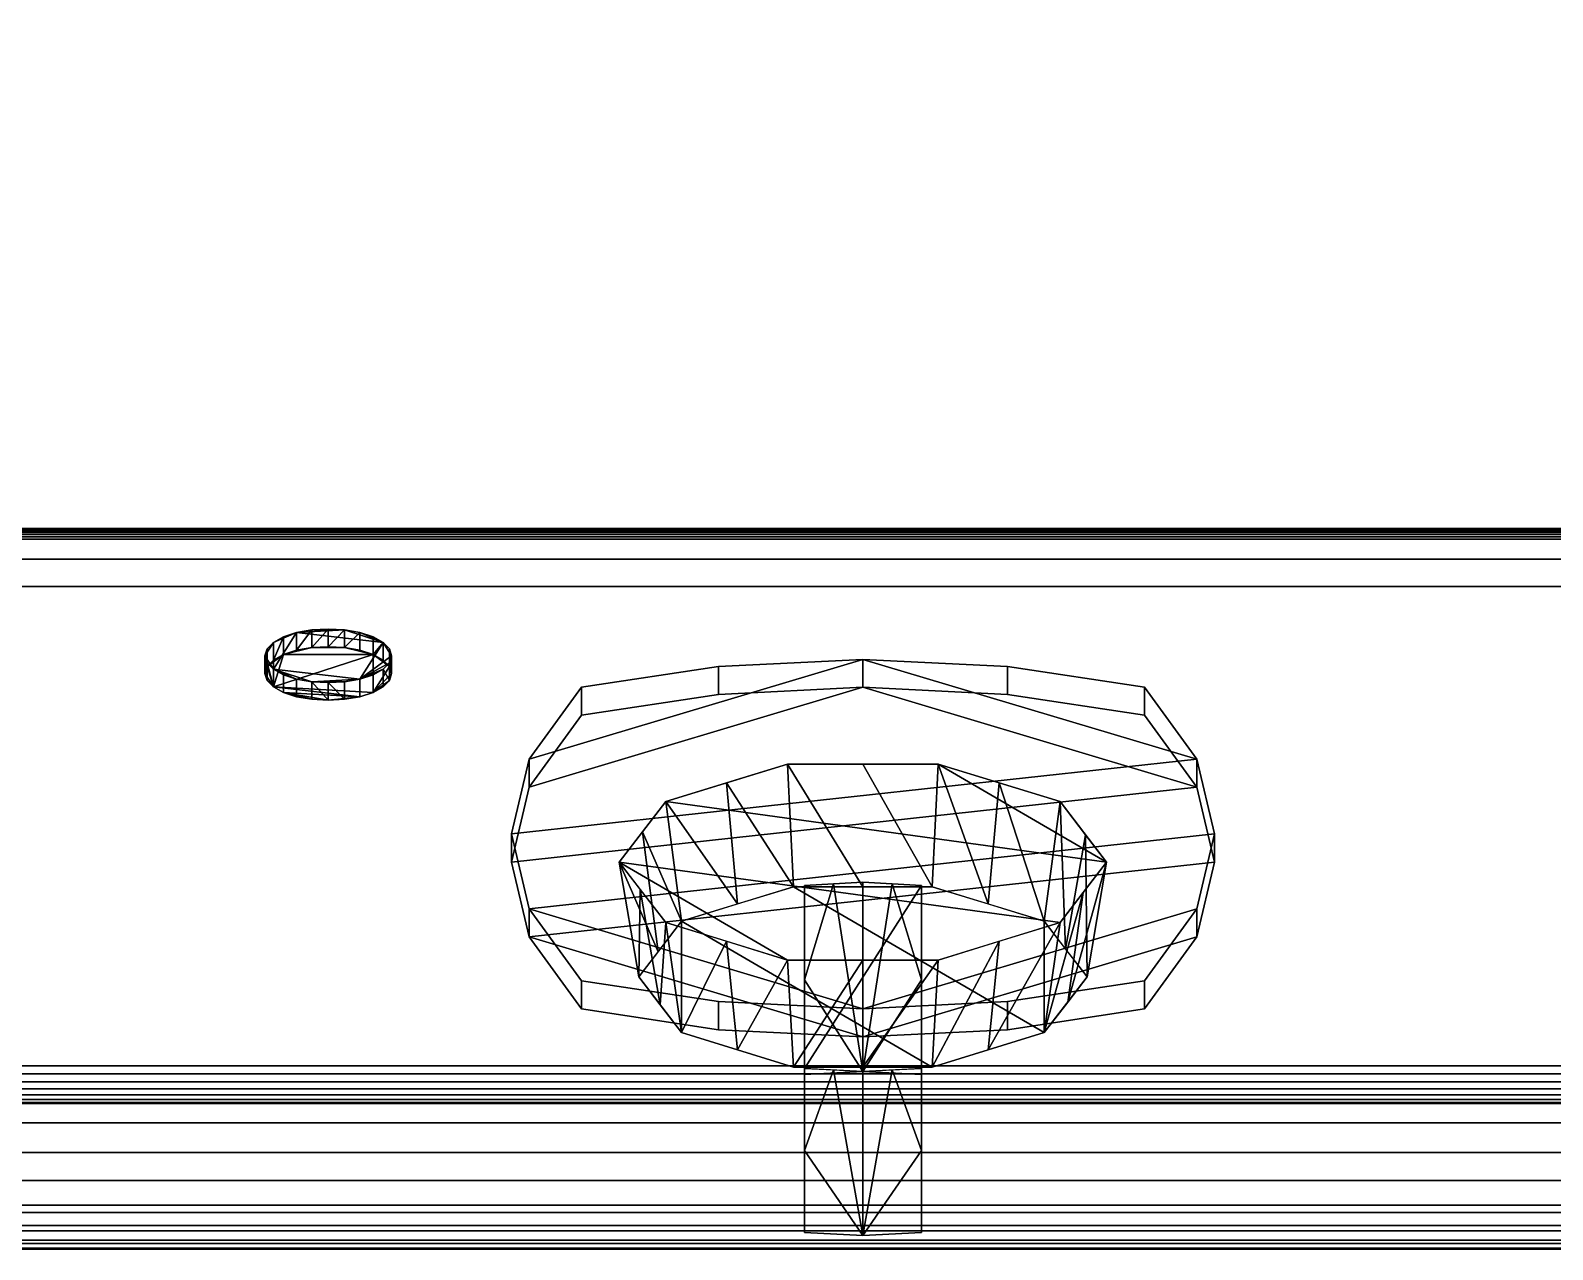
# Model space of a CAD drawing. Extents: x -1 to 1206, y -1086 to 56.
# Drawn here: x 664.6 to 820.8, y -930 to -804.9 of the extents above; entities that cross this region are included whole.
import ezdxf

# ---------------------------------------------------------------- set-up
doc = ezdxf.new("R2010")
doc.units = 0
for name, color, linetype in [('IQ_200_2D', 1, 'Continuous'), ('IQ_200_3D', 1, 'Continuous'), ('IQ_BLUE_3D', 5, 'Continuous'), ('IQ_YELLOW_3D', 2, 'Continuous')]:
    doc.layers.add(name, color=color, linetype=linetype)

msp = doc.modelspace()

# ---------------------------------------------------------------- linework, layer by layer
at = {"layer": 'IQ_200_2D', "linetype": 'Continuous'}
msp.add_line((1200, -930), (0, -930), dxfattribs=at)

# ---------------------------------------------------------------- meshes
at = {"layer": 'IQ_200_3D', "linetype": 'Continuous'}
mesh = msp.add_polyface(dxfattribs=at)
corners = [(1200, -856, 649), (0, -856, 649), (0, 0, 649), (1200, 0, 649)]
mesh.append_faces([[corners[k] for k in face] for face in [(0, 1, 2, 3)]])
mesh = msp.add_polyface(dxfattribs=at)
corners = [(1200, 0, 900), (0, 0, 900), (0, -917, 900), (1200, -917, 900)]
mesh.append_faces([[corners[k] for k in face] for face in [(0, 1, 2, 3)]])
mesh = msp.add_polyface(dxfattribs=at)
corners = [(1200, -856, 658.59), (1200, -856.03, 658.82), (1200, -856.12, 659.05), (1200, -856.25, 659.24), (1200, -856.43, 659.4), (1200, -856.64, 659.52), (1200, -856.87, 659.58), (1200, -857.1, 659.58), (0, -857.1, 659.58), (0, -856.87, 659.58), (0, -856.64, 659.52), (0, -856.43, 659.4), (0, -856.25, 659.24), (0, -856.12, 659.05), (0, -856.03, 658.82), (0, -856, 658.59)]
mesh.append_faces([[corners[k] for k in face] for face in [(9, 6, 7, 8)]], dxfattribs={"vtx0": -1})
mesh.append_faces([[corners[k] for k in face] for face in [(10, 5, 6, 9), (11, 4, 5, 10), (4, 11, 12, 3), (13, 2, 3, 12), (14, 1, 2, 13)]], dxfattribs={"vtx0": -1, "vtx2": -1})
mesh.append_faces([[corners[k] for k in face] for face in [(15, 0, 1, 14)]], dxfattribs={"vtx2": -1})
mesh = msp.add_polyface(dxfattribs=at)
corners = [(1200, -856, 658.59), (0, -856, 658.59), (0, -856, 649), (1200, -856, 649)]
mesh.append_faces([[corners[k] for k in face] for face in [(0, 1, 2, 3)]])
mesh = msp.add_polyface(dxfattribs=at)
corners = [(1200, -861.97, 659.07), (0, -861.97, 659.07), (0, -857.1, 659.58), (1200, -857.1, 659.58)]
mesh.append_faces([[corners[k] for k in face] for face in [(0, 1, 2, 3)]])
mesh = msp.add_polyface(dxfattribs=at)
corners = [(1200, -926.19, 877.8), (0, -926.19, 877.8), (0, -859.16, 810.77), (1200, -859.16, 810.77)]
mesh.append_faces([[corners[k] for k in face] for face in [(0, 1, 2, 3)]])
mesh = msp.add_polyface(dxfattribs=at)
corners = [(1200, -859.16, 810.77), (0, -859.16, 810.77), (0, -915, 691.02), (1200, -915, 691.02)]
mesh.append_faces([[corners[k] for k in face] for face in [(0, 1, 2, 3)]])
mesh = msp.add_polyface(dxfattribs=at)
corners = [(1200, -911.14, 653.9), (0, -911.14, 653.9), (0, -861.97, 659.07), (1200, -861.97, 659.07)]
mesh.append_faces([[corners[k] for k in face] for face in [(0, 1, 2, 3)]])
mesh = msp.add_polyface(dxfattribs=at)
corners = [(775, -890.24, 751.64), (770.23, -896.45, 738.33), (757.73, -900.29, 730.1), (742.27, -900.29, 730.1), (729.77, -896.45, 738.33), (725, -890.24, 751.64), (729.77, -884.03, 764.96), (742.27, -880.19, 773.19), (757.73, -880.19, 773.19), (770.23, -884.03, 764.96)]
mesh.append_faces([[corners[k] for k in face] for face in [(0, 8, 9)]], dxfattribs={"vtx0": -1})
mesh.append_faces([[corners[k] for k in face] for face in [(0, 6, 7, 8)]], dxfattribs={"vtx0": -1, "vtx3": -1})
mesh.append_faces([[corners[k] for k in face] for face in [(2, 3, 5, 1)]], dxfattribs={"vtx1": -1, "vtx2": -1})
mesh.append_faces([[corners[k] for k in face] for face in [(0, 1, 5, 6)]], dxfattribs={"vtx1": -1, "vtx3": -1})
mesh.append_faces([[corners[k] for k in face] for face in [(3, 4, 5)]], dxfattribs={"vtx2": -1})
mesh = msp.add_polyface(dxfattribs=at)
corners = [(775, -890.24, 751.64), (770.23, -884.03, 764.96), (757.73, -880.19, 773.19), (742.27, -880.19, 773.19), (729.77, -884.03, 764.96), (725, -890.24, 751.64), (727, -902.02, 757.14), (731.39, -896.31, 769.39), (742.89, -892.78, 776.96), (757.11, -892.78, 776.96), (768.61, -896.31, 769.39), (773, -902.02, 757.14), (728.98, -899.44, 762.67), (727.39, -887.13, 758.3), (736.02, -882.11, 769.08), (737.14, -894.54, 773.18), (750, -880.19, 773.19), (750, -892.78, 776.96), (772.84, -887.44, 757.66), (770.8, -899.17, 763.26), (763.98, -882.11, 769.08), (762.86, -894.54, 773.18)]
mesh.append_faces([[corners[k] for k in face] for face in [(8, 14, 15), (15, 4, 7), (7, 13, 12), (4, 15, 14), (2, 21, 20), (1, 19, 18)]], dxfattribs={"vtx0": -1, "vtx1": -1})
mesh.append_faces([[corners[k] for k in face] for face in [(12, 13, 5), (18, 19, 11), (20, 21, 10), (1, 10, 19), (9, 2, 16), (8, 3, 14), (10, 1, 20)]], dxfattribs={"vtx0": -1, "vtx2": -1})
mesh.append_faces([[corners[k] for k in face] for face in [(4, 13, 7), (9, 21, 2), (8, 17, 3)]], dxfattribs={"vtx1": -1, "vtx2": -1})
mesh.append_faces([[corners[k] for k in face] for face in [(17, 9, 16, 3)]], dxfattribs={"vtx1": -1, "vtx3": -1})
mesh.append_faces([[corners[k] for k in face] for face in [(5, 6, 12), (11, 0, 18)]], dxfattribs={"vtx2": -1})
mesh = msp.add_polyface(dxfattribs=at)
corners = [(725, -890.24, 751.64), (729.77, -896.45, 738.33), (742.27, -900.29, 730.1), (757.73, -900.29, 730.1), (770.23, -896.45, 738.33), (775, -890.24, 751.64), (773, -902.02, 757.14), (768.61, -907.74, 744.89), (757.11, -911.27, 737.31), (742.89, -911.27, 737.31), (731.39, -907.74, 744.89), (727, -902.02, 757.14), (771.02, -904.6, 751.61), (772.61, -893.35, 744.99), (763.98, -898.37, 734.21), (762.86, -909.5, 741.1), (750, -900.29, 730.1), (750, -911.27, 737.31), (727.16, -893.04, 745.63), (729.2, -904.88, 751.01), (736.02, -898.37, 734.21), (737.14, -909.5, 741.1)]
mesh.append_faces([[corners[k] for k in face] for face in [(8, 14, 15), (15, 4, 7), (7, 13, 12), (4, 15, 14), (2, 21, 20), (1, 19, 18)]], dxfattribs={"vtx0": -1, "vtx1": -1})
mesh.append_faces([[corners[k] for k in face] for face in [(12, 13, 5), (18, 19, 11), (20, 21, 10), (1, 10, 19), (9, 2, 16), (8, 3, 14), (10, 1, 20)]], dxfattribs={"vtx0": -1, "vtx2": -1})
mesh.append_faces([[corners[k] for k in face] for face in [(4, 13, 7), (9, 21, 2), (8, 17, 3)]], dxfattribs={"vtx1": -1, "vtx2": -1})
mesh.append_faces([[corners[k] for k in face] for face in [(17, 9, 16, 3)]], dxfattribs={"vtx1": -1, "vtx3": -1})
mesh.append_faces([[corners[k] for k in face] for face in [(5, 6, 12), (11, 0, 18)]], dxfattribs={"vtx2": -1})
mesh = msp.add_polyface(dxfattribs=at)
corners = [(773, -902.02, 757.14), (768.61, -896.31, 769.39), (757.11, -892.78, 776.96), (742.89, -892.78, 776.96), (731.39, -896.31, 769.39), (727, -902.02, 757.14), (731.39, -907.74, 744.89), (742.89, -911.27, 737.31), (757.11, -911.27, 737.31), (768.61, -907.74, 744.89)]
mesh.append_faces([[corners[k] for k in face] for face in [(6, 4, 5)]], dxfattribs={"vtx0": -1})
mesh.append_faces([[corners[k] for k in face] for face in [(4, 8, 9, 3)]], dxfattribs={"vtx0": -1, "vtx2": -1})
mesh.append_faces([[corners[k] for k in face] for face in [(9, 1, 2, 3)]], dxfattribs={"vtx0": -1, "vtx3": -1})
mesh.append_faces([[corners[k] for k in face] for face in [(7, 8, 4, 6)]], dxfattribs={"vtx1": -1, "vtx2": -1})
mesh.append_faces([[corners[k] for k in face] for face in [(9, 0, 1)]], dxfattribs={"vtx2": -1})
mesh = msp.add_polyface(dxfattribs=at)
corners = [(744, -892.64, 777.26), (750, -892.3, 777.98), (756, -892.64, 777.26), (756, -911.41, 737.02), (750, -911.74, 736.29), (744, -911.41, 737.02)]
mesh.append_faces([[corners[k] for k in face] for face in [(0, 1, 2, 5)]], dxfattribs={"vtx2": -1})
mesh.append_faces([[corners[k] for k in face] for face in [(2, 3, 4, 5)]], dxfattribs={"vtx3": -1})
mesh = msp.add_polyface(dxfattribs=at)
corners = [(756, -892.64, 777.26), (750, -892.3, 777.98), (744, -892.64, 777.26), (744, -912.04, 782.99), (750, -911.73, 783.65), (756, -912.04, 782.99), (756, -902.34, 780.12), (753, -892.47, 777.62), (747, -892.47, 777.62), (744, -902.34, 780.12)]
mesh.append_faces([[corners[k] for k in face] for face in [(8, 4, 1)]], dxfattribs={"vtx0": -1, "vtx1": -1})
mesh.append_faces([[corners[k] for k in face] for face in [(6, 7, 4), (8, 9, 4)]], dxfattribs={"vtx0": -1, "vtx1": -1, "vtx2": -1})
mesh.append_faces([[corners[k] for k in face] for face in [(7, 1, 4)]], dxfattribs={"vtx1": -1, "vtx2": -1})
mesh.append_faces([[corners[k] for k in face] for face in [(4, 5, 6), (6, 0, 7), (8, 2, 9), (9, 3, 4)]], dxfattribs={"vtx2": -1})
mesh = msp.add_polyface(dxfattribs=at)
corners = [(744, -911.41, 737.02), (744, -928.26, 748.2), (744, -912.04, 782.99), (744, -892.64, 777.26)]
mesh.append_faces([[corners[k] for k in face] for face in [(0, 1, 2, 3)]])
mesh = msp.add_polyface(dxfattribs=at)
corners = [(756, -892.64, 777.26), (756, -912.04, 782.99), (756, -928.26, 748.2), (756, -911.41, 737.02)]
mesh.append_faces([[corners[k] for k in face] for face in [(0, 1, 2, 3)]])
mesh = msp.add_polyface(dxfattribs=at)
corners = [(1200, -911.14, 653.9), (1200, -911.97, 653.92), (1200, -912.78, 654.13), (1200, -913.52, 654.52), (1200, -914.14, 655.08), (1200, -914.61, 655.77), (1200, -914.9, 656.55), (1200, -915, 657.38), (0, -915, 657.38), (0, -914.9, 656.55), (0, -914.61, 655.77), (0, -914.14, 655.08), (0, -913.52, 654.52), (0, -912.78, 654.13), (0, -911.97, 653.92), (0, -911.14, 653.9)]
mesh.append_faces([[corners[k] for k in face] for face in [(1, 14, 15, 0)]], dxfattribs={"vtx0": -1})
mesh.append_faces([[corners[k] for k in face] for face in [(6, 9, 10, 5), (5, 10, 11, 4), (4, 11, 12, 3), (3, 12, 13, 2), (2, 13, 14, 1)]], dxfattribs={"vtx0": -1, "vtx2": -1})
mesh.append_faces([[corners[k] for k in face] for face in [(7, 8, 9, 6)]], dxfattribs={"vtx2": -1})
mesh = msp.add_polyface(dxfattribs=at)
corners = [(744, -911.41, 737.02), (750, -911.74, 736.29), (756, -911.41, 737.02), (756, -928.26, 748.2), (750, -928.57, 747.53), (744, -928.26, 748.2), (744, -919.83, 742.61), (747, -911.57, 736.65), (753, -911.57, 736.65), (756, -919.83, 742.61)]
mesh.append_faces([[corners[k] for k in face] for face in [(8, 4, 1)]], dxfattribs={"vtx0": -1, "vtx1": -1})
mesh.append_faces([[corners[k] for k in face] for face in [(6, 7, 4), (8, 9, 4)]], dxfattribs={"vtx0": -1, "vtx1": -1, "vtx2": -1})
mesh.append_faces([[corners[k] for k in face] for face in [(7, 1, 4)]], dxfattribs={"vtx1": -1, "vtx2": -1})
mesh.append_faces([[corners[k] for k in face] for face in [(4, 5, 6), (6, 0, 7), (8, 2, 9), (9, 3, 4)]], dxfattribs={"vtx2": -1})
mesh = msp.add_polyface(dxfattribs=at)
corners = [(744, -912.04, 782.99), (744, -928.26, 748.2), (750, -928.57, 747.53), (756, -928.26, 748.2), (756, -912.04, 782.99), (750, -911.73, 783.65)]
mesh.append_faces([[corners[k] for k in face] for face in [(0, 1, 2, 5)]], dxfattribs={"vtx2": -1})
mesh.append_faces([[corners[k] for k in face] for face in [(2, 3, 4, 5)]], dxfattribs={"vtx3": -1})
mesh = msp.add_polyface(dxfattribs=at)
corners = [(1200, -915, 691.02), (0, -915, 691.02), (0, -915, 657.38), (1200, -915, 657.38)]
mesh.append_faces([[corners[k] for k in face] for face in [(0, 1, 2, 3)]])
mesh = msp.add_polyface(dxfattribs=at)
corners = [(1200, -926.19, 877.8), (1200, -928.08, 880.2), (1200, -929.37, 882.97), (1200, -929.96, 885.97), (1200, -929.85, 889.03), (1200, -929.02, 891.97), (1200, -927.53, 894.64), (1200, -925.45, 896.88), (1200, -922.91, 898.58), (1200, -920.04, 899.64), (1200, -917, 900), (0, -917, 900), (0, -920.04, 899.64), (0, -922.91, 898.58), (0, -925.45, 896.88), (0, -927.53, 894.64), (0, -929.02, 891.97), (0, -929.85, 889.03), (0, -929.96, 885.97), (0, -929.37, 882.97), (0, -928.08, 880.2), (0, -926.19, 877.8)]
mesh.append_faces([[corners[k] for k in face] for face in [(1, 20, 21, 0)]], dxfattribs={"vtx0": -1})
mesh.append_faces([[corners[k] for k in face] for face in [(9, 12, 13, 8), (7, 14, 15, 6), (8, 13, 14, 7), (6, 15, 16, 5), (4, 17, 18, 3), (2, 19, 20, 1), (3, 18, 19, 2), (17, 4, 5, 16)]], dxfattribs={"vtx0": -1, "vtx2": -1})
mesh.append_faces([[corners[k] for k in face] for face in [(10, 11, 12, 9)]], dxfattribs={"vtx2": -1})
at = {"layer": 'IQ_BLUE_3D', "linetype": 'Continuous'}
mesh = msp.add_polyface(dxfattribs=at)
corners = [(778.88, -902.43, 718), (764.83, -904.56, 713.42), (750, -905.29, 711.86), (735.17, -904.56, 713.42), (721.12, -902.43, 718), (715.75, -895.05, 733.83), (713.93, -887.36, 750.3), (715.75, -879.68, 766.78), (721.12, -872.3, 782.61), (735.17, -870.16, 787.19), (750, -869.44, 788.74), (764.83, -870.16, 787.19), (778.88, -872.3, 782.61), (784.25, -879.68, 766.78), (786.07, -887.36, 750.3), (784.25, -895.05, 733.83)]
mesh.append_faces([[corners[k] for k in face] for face in [(5, 2, 3, 4)]], dxfattribs={"vtx0": -1})
mesh.append_faces([[corners[k] for k in face] for face in [(15, 2, 5, 14)]], dxfattribs={"vtx0": -1, "vtx1": -1, "vtx2": -1})
mesh.append_faces([[corners[k] for k in face] for face in [(14, 5, 6, 13)]], dxfattribs={"vtx0": -1, "vtx2": -1})
mesh.append_faces([[corners[k] for k in face] for face in [(13, 6, 7, 10)]], dxfattribs={"vtx0": -1, "vtx2": -1, "vtx3": -1})
mesh.append_faces([[corners[k] for k in face] for face in [(11, 12, 13, 10)]], dxfattribs={"vtx2": -1})
mesh.append_faces([[corners[k] for k in face] for face in [(15, 0, 1, 2), (7, 8, 9, 10)]], dxfattribs={"vtx3": -1})
mesh = msp.add_polyface(dxfattribs=at)
corners = [(721.12, -875.18, 783.95), (735.17, -873.04, 788.53), (750, -872.31, 790.08), (764.83, -873.04, 788.53), (778.88, -875.18, 783.95), (778.88, -872.3, 782.61), (764.83, -870.16, 787.19), (750, -869.44, 788.74), (735.17, -870.16, 787.19), (721.12, -872.3, 782.61)]
mesh.append_faces([[corners[k] for k in face] for face in [(5, 6, 3, 4), (0, 1, 8, 9)]], dxfattribs={"vtx1": -1})
mesh.append_faces([[corners[k] for k in face] for face in [(2, 3, 6, 7), (7, 8, 1, 2)]], dxfattribs={"vtx1": -1, "vtx3": -1})
mesh = msp.add_polyface(dxfattribs=at)
corners = [(721.12, -905.3, 719.34), (715.75, -897.92, 735.17), (713.93, -890.24, 751.64), (715.75, -882.56, 768.12), (721.12, -875.18, 783.95), (721.12, -872.3, 782.61), (715.75, -879.68, 766.78), (713.93, -887.36, 750.3), (715.75, -895.05, 733.83), (721.12, -902.43, 718)]
mesh.append_faces([[corners[k] for k in face] for face in [(5, 6, 3, 4), (0, 1, 8, 9)]], dxfattribs={"vtx1": -1})
mesh.append_faces([[corners[k] for k in face] for face in [(2, 3, 6, 7), (7, 8, 1, 2)]], dxfattribs={"vtx1": -1, "vtx3": -1})
mesh = msp.add_polyface(dxfattribs=at)
corners = [(778.88, -905.3, 719.34), (784.25, -897.92, 735.17), (786.07, -890.24, 751.64), (784.25, -882.56, 768.12), (778.88, -875.18, 783.95), (764.83, -873.04, 788.53), (750, -872.31, 790.08), (735.17, -873.04, 788.53), (721.12, -875.18, 783.95), (715.75, -882.56, 768.12), (713.93, -890.24, 751.64), (715.75, -897.92, 735.17), (721.12, -905.3, 719.34), (735.17, -907.44, 714.76), (750, -908.16, 713.2), (764.83, -907.44, 714.76)]
mesh.append_faces([[corners[k] for k in face] for face in [(11, 14, 1, 2)]], dxfattribs={"vtx0": -1, "vtx1": -1, "vtx3": -1})
mesh.append_faces([[corners[k] for k in face] for face in [(5, 6, 3, 4)]], dxfattribs={"vtx1": -1})
mesh.append_faces([[corners[k] for k in face] for face in [(9, 10, 3, 6)]], dxfattribs={"vtx1": -1, "vtx2": -1, "vtx3": -1})
mesh.append_faces([[corners[k] for k in face] for face in [(2, 3, 10, 11)]], dxfattribs={"vtx1": -1, "vtx3": -1})
mesh.append_faces([[corners[k] for k in face] for face in [(7, 8, 9, 6), (15, 0, 1, 14)]], dxfattribs={"vtx2": -1})
mesh.append_faces([[corners[k] for k in face] for face in [(11, 12, 13, 14)]], dxfattribs={"vtx3": -1})
mesh = msp.add_polyface(dxfattribs=at)
corners = [(778.88, -875.18, 783.95), (784.25, -882.56, 768.12), (786.07, -890.24, 751.64), (784.25, -897.92, 735.17), (778.88, -905.3, 719.34), (778.88, -902.43, 718), (784.25, -895.05, 733.83), (786.07, -887.36, 750.3), (784.25, -879.68, 766.78), (778.88, -872.3, 782.61)]
mesh.append_faces([[corners[k] for k in face] for face in [(5, 6, 3, 4), (0, 1, 8, 9)]], dxfattribs={"vtx1": -1})
mesh.append_faces([[corners[k] for k in face] for face in [(2, 3, 6, 7), (7, 8, 1, 2)]], dxfattribs={"vtx1": -1, "vtx3": -1})
mesh = msp.add_polyface(dxfattribs=at)
corners = [(778.88, -905.3, 719.34), (764.83, -907.44, 714.76), (750, -908.16, 713.2), (735.17, -907.44, 714.76), (721.12, -905.3, 719.34), (721.12, -902.43, 718), (735.17, -904.56, 713.42), (750, -905.29, 711.86), (764.83, -904.56, 713.42), (778.88, -902.43, 718)]
mesh.append_faces([[corners[k] for k in face] for face in [(5, 6, 3, 4), (0, 1, 8, 9)]], dxfattribs={"vtx1": -1})
mesh.append_faces([[corners[k] for k in face] for face in [(2, 3, 6, 7), (7, 8, 1, 2)]], dxfattribs={"vtx1": -1, "vtx3": -1})
at = {"layer": 'IQ_YELLOW_3D', "linetype": 'Continuous'}
mesh = msp.add_polyface(dxfattribs=at)
corners = [(695.14, -871.82, 783.62), (693.46, -871.73, 783.82), (691.89, -871.46, 784.41), (690.54, -871.02, 785.35), (689.51, -870.45, 786.57), (688.86, -869.79, 787.99), (688.64, -869.08, 789.51), (688.86, -868.37, 791.04), (689.51, -867.7, 792.46), (690.54, -867.14, 793.68), (691.89, -866.7, 794.62), (693.46, -866.42, 795.2), (695.14, -866.33, 795.41), (696.82, -866.42, 795.2), (698.39, -866.7, 794.62), (699.74, -867.14, 793.68), (700.77, -867.7, 792.46), (701.42, -868.37, 791.04), (701.64, -869.08, 789.51), (701.42, -869.79, 787.99), (700.77, -870.45, 786.57), (699.74, -871.02, 785.35), (698.39, -871.46, 784.41), (696.82, -871.73, 783.82)]
mesh.append_faces([[corners[k] for k in face] for face in [(8, 6, 7), (10, 8, 9), (6, 4, 5), (4, 2, 3), (13, 11, 12), (16, 14, 15), (1, 23, 0), (22, 20, 21)]], dxfattribs={"vtx0": -1})
mesh.append_faces([[corners[k] for k in face] for face in [(2, 4, 1), (20, 22, 19)]], dxfattribs={"vtx0": -1, "vtx1": -1})
mesh.append_faces([[corners[k] for k in face] for face in [(4, 8, 10), (6, 8, 4), (4, 22, 1), (22, 16, 18), (10, 13, 16)]], dxfattribs={"vtx0": -1, "vtx1": -1, "vtx2": -1})
mesh.append_faces([[corners[k] for k in face] for face in [(22, 4, 10, 16)]], dxfattribs={"vtx0": -1, "vtx1": -1, "vtx2": -1, "vtx3": -1})
mesh.append_faces([[corners[k] for k in face] for face in [(13, 10, 11), (16, 13, 14)]], dxfattribs={"vtx0": -1, "vtx2": -1})
mesh.append_faces([[corners[k] for k in face] for face in [(22, 23, 1), (18, 19, 22)]], dxfattribs={"vtx1": -1, "vtx2": -1})
mesh.append_faces([[corners[k] for k in face] for face in [(16, 17, 18)]], dxfattribs={"vtx2": -1})
mesh = msp.add_polyface(dxfattribs=at)
corners = [(695.14, -873.64, 784.47), (693.46, -873.54, 784.67), (691.89, -873.27, 785.26), (690.54, -872.83, 786.19), (689.51, -872.26, 787.41), (688.86, -871.6, 788.84), (688.64, -870.89, 790.36), (688.86, -870.18, 791.88), (689.51, -869.52, 793.31), (690.54, -868.95, 794.53), (691.89, -868.51, 795.46), (693.46, -868.24, 796.05), (695.14, -868.14, 796.25), (695.14, -866.33, 795.41), (693.46, -866.42, 795.2), (691.89, -866.7, 794.62), (690.54, -867.14, 793.68), (689.51, -867.7, 792.46), (688.86, -868.37, 791.04), (688.64, -869.08, 789.51), (688.86, -869.79, 787.99), (689.51, -870.45, 786.57), (690.54, -871.02, 785.35), (691.89, -871.46, 784.41), (693.46, -871.73, 783.82), (695.14, -871.82, 783.62)]
mesh.append_faces([[corners[k] for k in face] for face in [(14, 11, 13), (15, 10, 14), (9, 16, 8), (20, 5, 19), (21, 4, 20)]], dxfattribs={"vtx0": -1, "vtx1": -1})
mesh.append_faces([[corners[k] for k in face] for face in [(8, 16, 17), (14, 10, 11), (19, 5, 6)]], dxfattribs={"vtx0": -1, "vtx2": -1})
mesh.append_faces([[corners[k] for k in face] for face in [(25, 0, 24)]], dxfattribs={"vtx1": -1})
mesh.append_faces([[corners[k] for k in face] for face in [(6, 7, 18), (18, 19, 6), (4, 5, 20), (0, 1, 24)]], dxfattribs={"vtx1": -1, "vtx2": -1})
mesh.append_faces([[corners[k] for k in face] for face in [(15, 16, 9, 10), (17, 18, 7, 8), (22, 23, 2, 3), (21, 22, 3, 4), (23, 24, 1, 2)]], dxfattribs={"vtx1": -1, "vtx3": -1})
mesh.append_faces([[corners[k] for k in face] for face in [(11, 12, 13)]], dxfattribs={"vtx2": -1})
mesh = msp.add_polyface(dxfattribs=at)
corners = [(695.14, -868.14, 796.25), (696.82, -868.24, 796.05), (698.39, -868.51, 795.46), (699.74, -868.95, 794.53), (700.77, -869.52, 793.31), (701.42, -870.18, 791.88), (701.64, -870.89, 790.36), (701.42, -871.6, 788.84), (700.77, -872.26, 787.41), (699.74, -872.83, 786.19), (698.39, -873.27, 785.26), (696.82, -873.54, 784.67), (695.14, -873.64, 784.47), (695.14, -871.82, 783.62), (696.82, -871.73, 783.82), (698.39, -871.46, 784.41), (699.74, -871.02, 785.35), (700.77, -870.45, 786.57), (701.42, -869.79, 787.99), (701.64, -869.08, 789.51), (701.42, -868.37, 791.04), (700.77, -867.7, 792.46), (699.74, -867.14, 793.68), (698.39, -866.7, 794.62), (696.82, -866.42, 795.2), (695.14, -866.33, 795.41)]
mesh.append_faces([[corners[k] for k in face] for face in [(14, 11, 13), (22, 3, 21), (2, 23, 1)]], dxfattribs={"vtx0": -1, "vtx1": -1})
mesh.append_faces([[corners[k] for k in face] for face in [(7, 17, 18), (5, 19, 20), (1, 23, 24), (21, 3, 4), (19, 5, 6)]], dxfattribs={"vtx0": -1, "vtx2": -1})
mesh.append_faces([[corners[k] for k in face] for face in [(25, 0, 24)]], dxfattribs={"vtx1": -1})
mesh.append_faces([[corners[k] for k in face] for face in [(7, 8, 17), (6, 7, 18), (18, 19, 6), (0, 1, 24)]], dxfattribs={"vtx1": -1, "vtx2": -1})
mesh.append_faces([[corners[k] for k in face] for face in [(14, 15, 10, 11), (16, 17, 8, 9), (15, 16, 9, 10), (20, 21, 4, 5), (22, 23, 2, 3)]], dxfattribs={"vtx1": -1, "vtx3": -1})
mesh.append_faces([[corners[k] for k in face] for face in [(11, 12, 13)]], dxfattribs={"vtx2": -1})
mesh = msp.add_polyface(dxfattribs=at)
corners = [(695.14, -873.64, 784.47), (696.82, -873.54, 784.67), (698.39, -873.27, 785.26), (699.74, -872.83, 786.19), (700.77, -872.26, 787.41), (701.42, -871.6, 788.84), (701.64, -870.89, 790.36), (701.42, -870.18, 791.88), (700.77, -869.52, 793.31), (699.74, -868.95, 794.53), (698.39, -868.51, 795.46), (696.82, -868.24, 796.05), (695.14, -868.14, 796.25), (693.46, -868.24, 796.05), (691.89, -868.51, 795.46), (690.54, -868.95, 794.53), (689.51, -869.52, 793.31), (688.86, -870.18, 791.88), (688.64, -870.89, 790.36), (688.86, -871.6, 788.84), (689.51, -872.26, 787.41), (690.54, -872.83, 786.19), (691.89, -873.27, 785.26), (693.46, -873.54, 784.67)]
mesh.append_faces([[corners[k] for k in face] for face in [(11, 9, 10), (5, 3, 4), (2, 0, 1), (17, 15, 16), (23, 21, 22)]], dxfattribs={"vtx0": -1})
mesh.append_faces([[corners[k] for k in face] for face in [(7, 3, 6), (3, 20, 2), (18, 20, 17)]], dxfattribs={"vtx0": -1, "vtx1": -1})
mesh.append_faces([[corners[k] for k in face] for face in [(3, 7, 9), (9, 20, 3), (15, 20, 9), (15, 17, 20), (2, 21, 0)]], dxfattribs={"vtx0": -1, "vtx1": -1, "vtx2": -1})
mesh.append_faces([[corners[k] for k in face] for face in [(9, 11, 13, 15)]], dxfattribs={"vtx0": -1, "vtx1": -1, "vtx2": -1, "vtx3": -1})
mesh.append_faces([[corners[k] for k in face] for face in [(3, 5, 6), (21, 23, 0)]], dxfattribs={"vtx0": -1, "vtx2": -1})
mesh.append_faces([[corners[k] for k in face] for face in [(12, 13, 11)]], dxfattribs={"vtx1": -1})
mesh.append_faces([[corners[k] for k in face] for face in [(20, 21, 2)]], dxfattribs={"vtx1": -1, "vtx2": -1})
mesh.append_faces([[corners[k] for k in face] for face in [(7, 8, 9), (13, 14, 15), (18, 19, 20)]], dxfattribs={"vtx2": -1})

doc.saveas('drawing.dxf')
